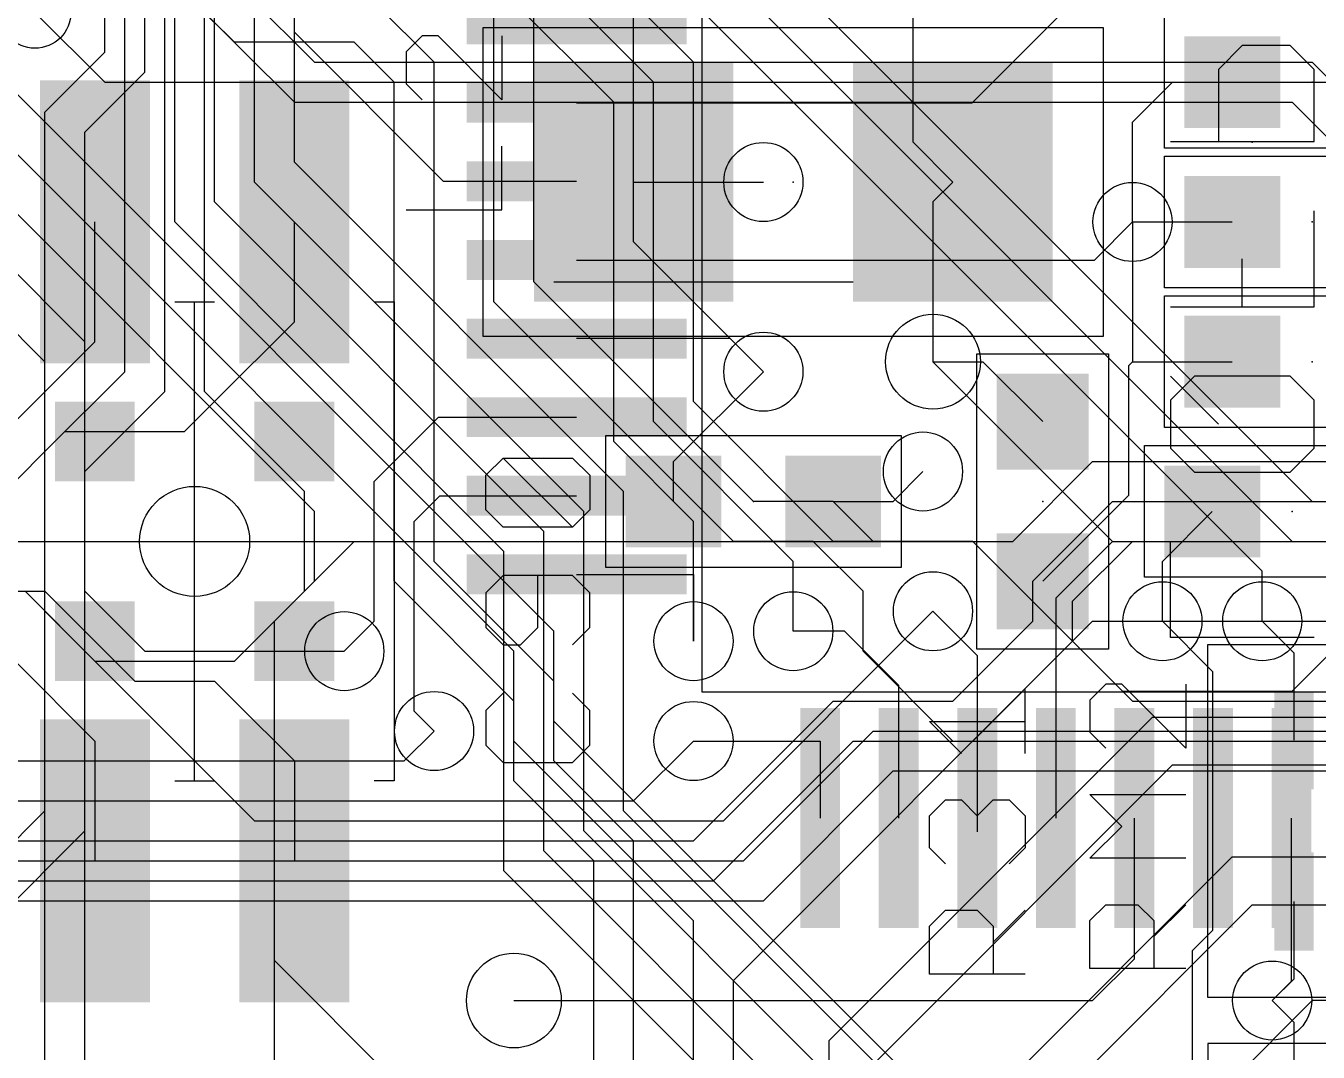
# Model space of a CAD drawing. Extents: x -61 to 136, y 23 to 123.
# Drawn here: x 80.21 to 88.43, y 49.58 to 56.11 of the extents above; entities that cross this region are included whole.
import ezdxf

# ---------------------------------------------------------------- set-up
doc = ezdxf.new("R2010")
doc.units = 0
for name, color, linetype in [('1', 14, 'CONTINUOUS'), ('13', 94, 'CONTINUOUS'), ('14', 94, 'CONTINUOUS'), ('16', 134, 'CONTINUOUS'), ('18', 94, 'CONTINUOUS'), ('20', 251, 'CONTINUOUS'), ('21', 251, 'CONTINUOUS'), ('22', 54, 'CONTINUOUS'), ('23', 251, 'CONTINUOUS'), ('24', 54, 'CONTINUOUS'), ('25', 251, 'CONTINUOUS'), ('3', 214, 'CONTINUOUS'), ('39', 14, 'CONTINUOUS'), ('4', 214, 'CONTINUOUS'), ('40', 134, 'CONTINUOUS')]:
    doc.layers.add(name, color=color, linetype=linetype)

# ---------------------------------------------------------------- blocks, each defined once
blk = doc.blocks.new('RECT')
blk.add_solid([(-0.5, -0.5), (0.5, -0.5), (-0.5, 0.5), (0.5, 0.5)])
blk = doc.blocks.new('ROUNDV')
blk.add_circle((0, 0), 0.5)

msp = doc.modelspace()

# ---------------------------------------------------------------- linework, layer by layer
at = {"layer": '1'}
for p, q in [((81.534, 56.007), (80.264, 57.277)), ((85.852, 55.372), (85.852, 56.642)), ((82.804, 55.88), (82.423, 56.261)), ((82.296, 56.007), (81.534, 56.007)), ((82.55, 55.753), (82.296, 56.007)), ((82.804, 52.705), (82.804, 55.88)), ((82.55, 52.578), (82.55, 55.753)), ((87.249, 55.499), (87.503, 55.753)), ((87.503, 55.753), (87.884, 55.753)), ((87.249, 54.864), (87.249, 55.499)), ((86.106, 55.118), (85.852, 55.372)), ((84.074, 55.118), (84.8995, 55.118)), ((86.106, 55.118), (85.979, 54.991)), ((85.979, 54.991), (85.979, 53.975)), ((80.645, 54.102), (80.645, 54.864)), ((81.915, 54.229), (81.915, 54.864)), ((87.249, 54.864), (87.249, 53.975)), ((87.249, 54.864), (87.884, 54.864)), ((81.407, 53.721), (81.915, 54.229)), ((80.518, 53.975), (80.645, 54.102)), ((80.01, 53.467), (80.518, 53.975)), ((85.979, 53.975), (86.2965, 53.975)), ((86.2965, 53.975), (86.6775, 53.594)), ((87.249, 53.975), (87.2236, 53.9496)), ((87.249, 53.975), (87.884, 53.975)), ((84.328, 53.34), (84.8995, 53.9115)), ((87.2236, 53.9496), (87.2236, 53.1241)), ((81.2165, 53.5305), (81.407, 53.721)), ((79.883, 52.959), (80.4545, 53.5305)), ((80.4545, 53.5305), (81.2165, 53.5305)), ((84.328, 53.086), (84.328, 53.34)), ((85.725, 53.086), (85.9155, 53.2765)), ((85.344, 53.086), (85.725, 53.086)), ((87.2236, 53.1241), (86.6775, 52.578)), ((87.4395, 52.705), (87.757, 53.0225)), ((83.566, 51.943), (82.804, 52.705)), ((87.4395, 52.324), (87.4395, 52.705)), ((83.312, 51.816), (82.55, 52.578)), ((79.3115, 52.5145), (80.3275, 52.5145)), ((80.3275, 52.5145), (80.899, 51.943)), ((88.277, 52.1215), (88.0745, 52.324)), ((80.137, 52.07), (80.645, 51.562)), ((88.277, 51.5665), (88.277, 52.1215)), ((80.899, 51.943), (81.407, 51.943)), ((81.407, 51.943), (81.534, 51.816)), ((83.566, 51.689), (83.566, 51.943)), ((81.534, 51.816), (81.915, 51.435)), ((83.312, 51.562), (83.312, 51.816)), ((85.725, 49.53), (83.566, 51.689)), ((80.645, 51.562), (80.645, 50.8)), ((84.455, 50.419), (83.312, 51.562)), ((81.915, 51.435), (81.915, 50.8)), ((88.277, 50.05), (88.277, 50.5415)), ((84.455, 47.498), (84.455, 50.419)), ((88.138, 49.911), (88.277, 50.05))]:
    msp.add_line(p, q, dxfattribs=at)
at = {"layer": '13'}
for p, q in [((81.915, 55.245), (81.915, 59.69)), ((84.074, 54.737), (84.074, 58.674)), ((81.661, 55.118), (81.661, 58.547)), ((81.407, 54.991), (81.407, 57.9755)), ((81.153, 54.864), (81.153, 57.404)), ((83.439, 54.483), (83.439, 56.896)), ((83.185, 54.356), (83.185, 56.769)), ((84.0105, 53.1495), (81.915, 55.245)), ((83.7565, 53.0225), (81.661, 55.118)), ((83.5025, 52.8955), (81.407, 54.991)), ((83.2485, 52.7685), (81.153, 54.864)), ((84.8995, 53.9115), (84.074, 54.737)), ((84.836, 53.086), (83.439, 54.483)), ((84.709, 52.832), (83.185, 54.356)), ((84.0105, 51.1175), (84.0105, 53.1495)), ((85.344, 53.086), (84.836, 53.086)), ((85.598, 52.832), (85.344, 53.086)), ((83.7565, 50.9905), (83.7565, 53.0225)), ((83.5025, 50.8635), (83.5025, 52.8955)), ((85.217, 52.832), (84.709, 52.832)), ((85.5345, 52.5145), (85.217, 52.832)), ((86.233, 52.832), (85.598, 52.832)), ((86.233, 52.832), (87.249, 51.816)), ((83.2485, 50.7365), (83.2485, 52.7685)), ((85.5345, 52.1335), (85.5345, 52.5145)), ((86.106, 51.562), (85.5345, 52.1335)), ((87.249, 51.816), (91.567, 51.816)), ((86.106, 51.562), (91.694, 51.562)), ((87.249, 47.879), (84.0105, 51.1175)), ((87.122, 47.625), (83.7565, 50.9905)), ((87.122, 47.244), (83.5025, 50.8635)), ((86.487, 47.498), (83.2485, 50.7365))]:
    msp.add_line(p, q, dxfattribs=at)
at = {"layer": '14'}
for p, q in [((84.201, 57.277), (88.392, 53.086)), ((83.947, 57.15), (88.265, 52.832)), ((88.0745, 52.6415), (83.693, 57.023)), ((80.9625, 55.8165), (80.9625, 56.9595)), ((80.7085, 55.9435), (80.7085, 56.8325)), ((84.455, 55.88), (83.439, 56.896)), ((84.201, 55.753), (83.185, 56.769)), ((83.947, 55.626), (82.931, 56.642)), ((80.3275, 55.5625), (80.7085, 55.9435)), ((84.455, 53.721), (84.455, 55.88)), ((80.5815, 55.4355), (80.9625, 55.8165)), ((84.201, 53.594), (84.201, 55.753)), ((83.947, 53.467), (83.947, 55.626)), ((80.3275, 52.3875), (80.3275, 55.5625)), ((80.5815, 52.5145), (80.5815, 55.4355)), ((85.344, 52.832), (84.455, 53.721)), ((85.09, 52.705), (84.201, 53.594)), ((84.455, 52.959), (83.947, 53.467)), ((88.392, 53.086), (88.9635, 53.086)), ((84.455, 52.197), (84.455, 52.959)), ((86.233, 52.832), (85.344, 52.832)), ((86.233, 52.832), (87.1855, 51.8795)), ((88.265, 52.832), (88.8365, 52.832)), ((85.09, 52.2605), (85.09, 52.705)), ((88.0745, 52.324), (88.0745, 52.6415)), ((80.5815, 52.5145), (80.9625, 52.1335)), ((80.3275, 52.3875), (81.661, 51.054)), ((84.6455, 51.054), (85.979, 52.3875)), ((88.265, 51.8795), (88.7095, 52.324)), ((80.9625, 52.1335), (82.2325, 52.1335)), ((87.1855, 51.8795), (88.265, 51.8795)), ((84.7725, 50.8), (85.598, 51.6255)), ((85.598, 51.6255), (90.1065, 51.6255)), ((84.8995, 50.546), (85.725, 51.3715)), ((85.725, 51.3715), (90.2335, 51.3715)), ((81.661, 51.054), (84.6455, 51.054)), ((78.359, 50.8), (84.7725, 50.8)), ((78.232, 50.546), (84.8995, 50.546))]:
    msp.add_line(p, q, dxfattribs=at)
at = {"layer": '16'}
for p, q in [((81.915, 56.0705), (81.915, 59.944)), ((86.229, 55.622), (87.249, 56.642)), ((81.3435, 53.7845), (81.3435, 56.5785)), ((81.0895, 53.7845), (81.0895, 56.4515)), ((80.8355, 53.9115), (80.8355, 56.3245)), ((82.8635, 55.122), (81.915, 56.0705)), ((83.711, 55.622), (86.229, 55.622)), ((83.711, 55.122), (82.8635, 55.122)), ((87.007, 54.622), (87.249, 54.864)), ((83.711, 54.622), (87.007, 54.622)), ((84.689, 54.122), (83.711, 54.122)), ((84.8995, 53.9115), (84.689, 54.122)), ((85.979, 53.975), (87.122, 52.832)), ((80.3275, 53.4035), (80.8355, 53.9115)), ((80.5815, 53.2765), (81.0895, 53.7845)), ((81.9785, 53.1495), (81.3435, 53.7845)), ((82.423, 53.213), (82.832, 53.622)), ((82.832, 53.622), (83.711, 53.622)), ((80.3275, 51.1175), (80.3275, 53.4035)), ((80.5815, 50.9905), (80.5815, 53.2765)), ((81.9785, 52.5145), (81.9785, 53.1495)), ((82.423, 52.324), (82.423, 53.213)), ((82.677, 52.959), (82.84, 53.122)), ((82.84, 53.122), (83.711, 53.122)), ((82.677, 51.7525), (82.677, 52.959)), ((87.122, 52.832), (86.761, 52.471)), ((87.122, 52.832), (90.1065, 52.832)), ((83.711, 52.622), (84.455, 52.622)), ((84.455, 52.622), (84.455, 52.197)), ((81.788, 52.324), (81.9785, 52.5145)), ((86.761, 52.471), (86.761, 51.072)), ((81.788, 50.165), (81.788, 52.324)), ((82.2325, 52.1335), (82.423, 52.324)), ((85.979, 52.3875), (86.261, 52.1055)), ((87.761, 52.0025), (87.4395, 52.324)), ((85.416, 52.2605), (85.09, 52.2605)), ((85.761, 51.9155), (85.416, 52.2605)), ((86.261, 52.1055), (86.261, 51.072)), ((87.761, 51.072), (87.761, 52.0025)), ((85.761, 51.072), (85.761, 51.9155)), ((82.804, 51.6255), (82.677, 51.7525)), ((84.455, 51.562), (85.261, 51.562)), ((85.261, 51.562), (85.261, 51.072)), ((76.962, 47.752), (80.3275, 51.1175)), ((87.261, 50.177), (87.261, 51.072)), ((87.761, 50.3595), (87.761, 51.072)), ((88.261, 50.034), (88.261, 51.072)), ((76.327, 46.736), (80.5815, 50.9905)), ((87.63, 50.2285), (87.761, 50.3595)), ((86.995, 49.911), (87.261, 50.177)), ((87.63, 49.403), (87.63, 50.2285)), ((86.36, 45.593), (81.788, 50.165)), ((88.138, 49.911), (88.261, 50.034)), ((83.312, 49.911), (86.995, 49.911)), ((88.277, 49.772), (88.138, 49.911)), ((88.277, 49.0265), (88.277, 49.772))]:
    msp.add_line(p, q, dxfattribs=at)
at = {"layer": '20'}
msp.add_circle((81.28, 52.832), 0.35, dxfattribs=at)
at = {"layer": '21'}
for p, q in [((81.153, 54.356), (81.407, 54.356)), ((81.28, 52.832), (81.28, 54.356)), ((82.423, 54.356), (82.55, 54.356)), ((82.55, 54.356), (82.55, 52.832)), ((80.01, 52.832), (81.28, 52.832)), ((81.28, 52.832), (82.55, 52.832)), ((81.28, 51.308), (81.28, 52.832)), ((82.55, 52.832), (82.55, 51.308)), ((81.153, 51.308), (81.28, 51.308)), ((81.28, 51.308), (81.407, 51.308)), ((82.55, 51.308), (82.423, 51.308))]:
    msp.add_line(p, q, dxfattribs=at)
at = {"layer": '22'}
for p, q in [((84.511, 51.872), (84.511, 58.872)), ((87.9479, 55.987), (87.7954, 55.8345)), ((88.2529, 55.987), (87.9479, 55.987)), ((88.4055, 55.8345), (88.2529, 55.987)), ((87.7954, 55.8345), (87.7954, 55.3769)), ((88.4055, 55.3769), (88.4055, 55.8345)), ((87.4903, 55.3769), (88.4055, 55.3769)), ((88.4055, 54.3245), (88.4055, 54.9346)), ((87.9479, 54.3245), (87.9479, 54.6295)), ((87.4903, 54.3245), (88.4055, 54.3245)), ((87.6428, 53.8821), (87.4903, 53.7296)), ((87.7954, 53.5771), (87.4903, 53.8821)), ((88.2529, 53.8821), (87.6428, 53.8821)), ((88.4055, 53.7296), (88.2529, 53.8821)), ((87.4903, 53.7296), (87.4903, 53.4245)), ((88.4055, 53.4245), (88.4055, 53.7296)), ((87.4903, 53.4245), (87.6428, 53.272)), ((88.2529, 53.272), (88.4055, 53.4245)), ((87.6428, 53.272), (88.2529, 53.272)), ((87.4903, 52.2195), (87.4903, 52.8297)), ((88.4055, 52.2195), (87.4903, 52.2195)), ((91.511, 51.872), (84.511, 51.872))]:
    msp.add_line(p, q, dxfattribs=at)
at = {"layer": '23'}
for p in [(88.392, 55.753), (85.09, 55.118), (88.392, 54.864), (88.392, 53.975), (84.836, 53.086), (86.6775, 53.086), (88.265, 53.0225)]:
    msp.add_point(p, dxfattribs=at)
at = {"layer": '24'}
msp.add_point((88.011, 55.372), dxfattribs=at)
at = {"layer": '25'}
for p, q in [((82.7274, 56.0486), (82.6257, 55.9469)), ((82.8291, 56.0486), (82.7274, 56.0486)), ((83.2358, 55.6418), (82.8291, 56.0486)), ((83.2358, 56.0486), (83.2358, 55.6418)), ((82.6257, 55.9469), (82.6257, 55.7435)), ((82.6257, 55.7435), (82.7274, 55.6418)), ((83.2358, 54.9402), (83.2358, 55.3469)), ((82.6257, 54.9402), (83.2358, 54.9402)), ((83.1336, 53.2523), (83.2438, 53.3624)), ((83.2438, 53.3624), (83.6844, 53.3624)), ((83.6844, 52.9218), (83.2438, 53.3624)), ((83.6844, 53.3624), (83.7946, 53.2523)), ((83.1336, 53.0319), (83.1336, 53.2523)), ((83.7946, 53.2523), (83.7946, 53.0319)), ((83.2438, 52.9218), (83.1336, 53.0319)), ((83.7946, 53.0319), (83.6844, 52.9218)), ((83.6844, 52.9218), (83.2438, 52.9218)), ((83.2438, 52.614), (83.1336, 52.5038)), ((83.6844, 52.614), (83.2438, 52.614)), ((83.4641, 52.2835), (83.4641, 52.614)), ((83.7946, 52.5038), (83.6844, 52.614)), ((83.1336, 52.5038), (83.1336, 52.2835)), ((83.7946, 52.2835), (83.7946, 52.5038)), ((83.1336, 52.2835), (83.2438, 52.1734)), ((83.354, 52.1734), (83.4641, 52.2835)), ((83.6844, 52.1734), (83.7946, 52.2835)), ((83.2438, 52.1734), (83.354, 52.1734)), ((87.0794, 51.9242), (86.9777, 51.8225)), ((87.1811, 51.9242), (87.0794, 51.9242)), ((87.5878, 51.5175), (87.1811, 51.9242)), ((87.5878, 51.9242), (87.5878, 51.5175)), ((83.2438, 51.8656), (83.1336, 51.7554)), ((83.7946, 51.7554), (83.6844, 51.8656)), ((86.5663, 51.4826), (86.5663, 51.8893)), ((86.9777, 51.8225), (86.9777, 51.6192)), ((83.1336, 51.7554), (83.1336, 51.5351)), ((83.7946, 51.5351), (83.7946, 51.7554)), ((86.1596, 51.4826), (85.9562, 51.6859)), ((85.9562, 51.6859), (86.5663, 51.6859)), ((86.9777, 51.6192), (87.0794, 51.5175)), ((83.1336, 51.5351), (83.2438, 51.425)), ((83.6844, 51.425), (83.7946, 51.5351)), ((83.2438, 51.425), (83.6844, 51.425)), ((85.9562, 51.086), (86.0579, 51.1877)), ((86.0579, 51.1877), (86.1596, 51.1877)), ((86.1596, 51.1877), (86.2612, 51.086)), ((86.2612, 51.086), (86.3629, 51.1877)), ((86.3629, 51.1877), (86.4646, 51.1877)), ((86.4646, 51.1877), (86.5663, 51.086)), ((87.1811, 51.0192), (86.9777, 51.2226)), ((86.9777, 51.2226), (87.5878, 51.2226)), ((85.9562, 50.8826), (85.9562, 51.086)), ((86.2612, 51.086), (86.2612, 50.9843)), ((86.5663, 51.086), (86.5663, 50.8826)), ((86.9777, 50.8158), (87.1811, 51.0192)), ((86.0579, 50.7809), (85.9562, 50.8826)), ((86.5663, 50.8826), (86.4646, 50.7809)), ((87.5878, 50.8158), (86.9777, 50.8158)), ((86.9777, 50.4193), (87.0794, 50.5209)), ((87.0794, 50.5209), (87.2827, 50.5209)), ((87.2827, 50.5209), (87.3844, 50.4193)), ((87.3844, 50.3176), (87.5878, 50.5209)), ((85.9562, 50.3843), (86.0579, 50.486)), ((86.0579, 50.486), (86.2612, 50.486)), ((86.2612, 50.486), (86.3629, 50.3843)), ((86.3629, 50.2827), (86.5663, 50.486)), ((86.9777, 50.1142), (86.9777, 50.4193)), ((87.3844, 50.4193), (87.3844, 50.1142)), ((85.9562, 50.0793), (85.9562, 50.3843)), ((86.3629, 50.3843), (86.3629, 50.0793)), ((87.5878, 50.1142), (86.9777, 50.1142)), ((86.5663, 50.0793), (85.9562, 50.0793))]:
    msp.add_line(p, q, dxfattribs=at)
at = {"layer": '3'}
for p, q in [((80.264, 56.1975), (80.7085, 55.753)), ((80.7085, 55.753), (89.535, 55.753)), ((83.566, 54.483), (85.471, 54.483)), ((86.487, 52.832), (86.995, 53.34)), ((86.995, 53.34), (88.646, 53.34)), ((86.614, 52.578), (87.122, 53.086)), ((87.122, 53.086), (89.0905, 53.086)), ((81.534, 52.07), (82.296, 52.832)), ((82.296, 52.832), (86.487, 52.832)), ((86.868, 52.451), (87.249, 52.832)), ((87.249, 52.832), (89.4715, 52.832)), ((86.614, 52.324), (86.614, 52.578)), ((80.2005, 52.5145), (80.645, 52.07)), ((86.868, 52.197), (86.868, 52.451)), ((84.709, 50.038), (86.995, 52.324)), ((86.106, 51.816), (86.614, 52.324)), ((86.995, 52.324), (89.6366, 52.324)), ((86.233, 51.562), (86.868, 52.197)), ((80.645, 52.07), (81.534, 52.07)), ((84.455, 50.927), (85.344, 51.816)), ((85.344, 51.816), (86.106, 51.816)), ((85.3186, 49.657), (87.376, 51.7144)), ((87.376, 51.7144), (90.1065, 51.7144)), ((82.6135, 51.435), (82.804, 51.6255)), ((84.074, 51.181), (84.455, 51.562)), ((84.582, 50.673), (85.471, 51.562)), ((85.471, 51.562), (86.233, 51.562)), ((79.121, 51.435), (82.6135, 51.435)), ((85.6234, 49.53), (87.503, 51.4096)), ((87.503, 51.4096), (90.2335, 51.4096)), ((78.994, 51.181), (84.074, 51.181)), ((78.232, 50.927), (84.455, 50.927)), ((86.2076, 49.149), (87.884, 50.8254)), ((87.884, 50.8254), (90.6145, 50.8254)), ((78.105, 50.673), (84.582, 50.673)), ((86.5124, 49.022), (88.011, 50.5206)), ((88.011, 50.5206), (90.7415, 50.5206)), ((84.709, 48.4378), (84.709, 50.038)), ((88.392, 49.911), (87.122, 48.641)), ((91.059, 49.911), (88.392, 49.911)), ((85.3186, 48.006), (85.3186, 49.657))]:
    msp.add_line(p, q, dxfattribs=at)
at = {"layer": '39'}
for p, q in [((83.117, 56.101), (87.063, 56.101)), ((83.117, 54.135), (83.117, 56.101)), ((87.063, 56.101), (87.063, 54.135)), ((87.4522, 55.3339), (87.4522, 56.1721)), ((89.3318, 55.3339), (87.4522, 55.3339)), ((87.4522, 54.4449), (87.4522, 55.2831)), ((87.4522, 55.2831), (89.3318, 55.2831)), ((89.3318, 54.4449), (87.4522, 54.4449)), ((87.4522, 53.5559), (87.4522, 54.3941)), ((87.4522, 54.3941), (89.3318, 54.3941)), ((87.063, 54.135), (83.117, 54.135)), ((86.2584, 52.1462), (86.2584, 54.0258)), ((86.2584, 54.0258), (87.0966, 54.0258)), ((87.0966, 54.0258), (87.0966, 52.1462)), ((89.3318, 53.5559), (87.4522, 53.5559)), ((83.8962, 52.6669), (83.8962, 53.5051)), ((83.8962, 53.5051), (85.7758, 53.5051)), ((85.7758, 53.5051), (85.7758, 52.6669)), ((87.3252, 53.4416), (89.2048, 53.4416)), ((87.3252, 52.6034), (87.3252, 53.4416)), ((85.7758, 52.6669), (83.8962, 52.6669)), ((89.2048, 52.6034), (87.3252, 52.6034)), ((87.0966, 52.1462), (86.2584, 52.1462)), ((87.728, 49.931), (87.728, 52.177)), ((87.728, 52.177), (90.326, 52.177)), ((90.326, 49.931), (87.728, 49.931))]:
    msp.add_line(p, q, dxfattribs=at)
at = {"layer": '4'}
for p, q in [((80.518, 57.404), (82.042, 55.88)), ((80.264, 57.277), (81.915, 55.626)), ((83.312, 52.1335), (79.375, 56.0705)), ((82.042, 53.0225), (79.121, 55.9435)), ((83.566, 52.2605), (79.8195, 56.007)), ((82.042, 55.88), (88.392, 55.88)), ((88.392, 55.88), (89.281, 54.991)), ((80.5815, 54.102), (78.867, 55.8165)), ((80.3275, 53.975), (78.613, 55.6895)), ((81.915, 55.626), (88.265, 55.626)), ((88.265, 55.626), (89.154, 54.737)), ((80.5815, 47.3075), (80.5815, 54.102)), ((80.3275, 48.3235), (80.3275, 53.975)), ((82.042, 52.578), (82.042, 53.0225)), ((81.788, 52.324), (82.042, 52.578)), ((81.788, 47.371), (81.788, 52.324)), ((83.566, 51.435), (83.566, 52.2605)), ((83.312, 51.308), (83.312, 52.1335)), ((84.074, 50.927), (83.566, 51.435)), ((83.82, 50.8), (83.312, 51.308)), ((84.074, 47.625), (84.074, 50.927)), ((83.82, 47.879), (83.82, 50.8))]:
    msp.add_line(p, q, dxfattribs=at)
at = {"layer": '40'}
for p, q in [((87.728, 49.637), (87.728, 47.391)), ((90.326, 49.637), (87.728, 49.637))]:
    msp.add_line(p, q, dxfattribs=at)

# ---------------------------------------------------------------- block references
at = {"layer": '1'}
for p, xscale, yscale, rotation in [((87.884, 55.753), 0.6096, 0.5842, 180), ((80.645, 54.864), 1.8, 0.7, 90), ((81.915, 54.864), 1.8, 0.7, 90), ((87.884, 54.864), 0.6096, 0.5842, 180), ((87.884, 53.975), 0.6096, 0.5842, 180), ((86.6775, 53.594), 0.6096, 0.5842, 270), ((84.328, 53.086), 0.6096, 0.5842, 180), ((85.344, 53.086), 0.6096, 0.5842, 180), ((86.6775, 52.578), 0.6096, 0.5842, 270), ((88.277, 51.5665), 0.625, 0.25, 90), ((80.645, 50.8), 1.8, 0.7, 90), ((81.915, 50.8), 1.8, 0.7, 90), ((88.277, 50.5415), 0.625, 0.25, 90)]:
    msp.add_blockref('RECT', p, dxfattribs=dict(at, xscale=xscale, yscale=yscale, rotation=rotation))
for p, xscale, yscale in [((84.074, 55.118), 1.27, 1.524), ((86.106, 55.118), 1.27, 1.524), ((87.757, 53.0225), 0.6096, 0.5842)]:
    msp.add_blockref('RECT', p, dxfattribs=dict(at, xscale=xscale, yscale=yscale))
at = {"layer": '16', "xscale": 1.4, "yscale": 0.254}
for p in [(83.711, 56.122), (83.711, 55.622), (83.711, 55.122), (83.711, 54.622), (83.711, 54.122), (83.711, 53.622), (83.711, 53.122), (83.711, 52.622)]:
    msp.add_blockref('RECT', p, dxfattribs=at)
at = {"layer": '16', "xscale": 1.4, "yscale": 0.254, "rotation": 90}
for p in [(85.261, 51.072), (85.761, 51.072), (86.261, 51.072), (86.761, 51.072), (87.261, 51.072), (87.761, 51.072), (88.261, 51.072)]:
    msp.add_blockref('RECT', p, dxfattribs=at)
at = {"layer": '18'}
for p, xscale, yscale in [((80.264, 56.1975), 0.4572, 0.4572), ((80.264, 56.1975), 0.4572, 0.4572), ((80.264, 56.1975), 0.4572, 0.4572), ((80.264, 56.1975), 0.4572, 0.4572), ((80.264, 56.1975), 0.4572, 0.4572), ((80.264, 56.1975), 0.4572, 0.4572), ((80.264, 56.1975), 0.4572, 0.4572), ((80.264, 56.1975), 0.4572, 0.4572), ((84.8995, 55.118), 0.5032, 0.5032), ((84.8995, 55.118), 0.5032, 0.5032), ((84.8995, 55.118), 0.5032, 0.5032), ((84.8995, 55.118), 0.5032, 0.5032), ((84.8995, 55.118), 0.5032, 0.5032), ((84.8995, 55.118), 0.5032, 0.5032), ((84.8995, 55.118), 0.5032, 0.5032), ((84.8995, 55.118), 0.5032, 0.5032), ((87.249, 54.864), 0.5032, 0.5032), ((87.249, 54.864), 0.5032, 0.5032), ((87.249, 54.864), 0.5032, 0.5032), ((87.249, 54.864), 0.5032, 0.5032), ((87.249, 54.864), 0.5032, 0.5032), ((87.249, 54.864), 0.5032, 0.5032), ((87.249, 54.864), 0.5032, 0.5032), ((87.249, 54.864), 0.5032, 0.5032), ((85.979, 53.975), 0.6032, 0.6032), ((85.979, 53.975), 0.6032, 0.6032), ((85.979, 53.975), 0.6032, 0.6032), ((85.979, 53.975), 0.6032, 0.6032), ((85.979, 53.975), 0.6032, 0.6032), ((85.979, 53.975), 0.6032, 0.6032), ((85.979, 53.975), 0.6032, 0.6032), ((85.979, 53.975), 0.6032, 0.6032), ((84.8995, 53.9115), 0.5032, 0.5032), ((84.8995, 53.9115), 0.5032, 0.5032), ((84.8995, 53.9115), 0.5032, 0.5032), ((84.8995, 53.9115), 0.5032, 0.5032), ((84.8995, 53.9115), 0.5032, 0.5032), ((84.8995, 53.9115), 0.5032, 0.5032), ((84.8995, 53.9115), 0.5032, 0.5032), ((84.8995, 53.9115), 0.5032, 0.5032), ((85.9155, 53.2765), 0.5032, 0.5032), ((85.9155, 53.2765), 0.5032, 0.5032), ((85.9155, 53.2765), 0.5032, 0.5032), ((85.9155, 53.2765), 0.5032, 0.5032), ((85.9155, 53.2765), 0.5032, 0.5032), ((85.9155, 53.2765), 0.5032, 0.5032), ((85.9155, 53.2765), 0.5032, 0.5032), ((85.9155, 53.2765), 0.5032, 0.5032), ((85.979, 52.3875), 0.5032, 0.5032), ((85.979, 52.3875), 0.5032, 0.5032), ((85.979, 52.3875), 0.5032, 0.5032), ((85.979, 52.3875), 0.5032, 0.5032), ((85.979, 52.3875), 0.5032, 0.5032), ((85.979, 52.3875), 0.5032, 0.5032), ((85.979, 52.3875), 0.5032, 0.5032), ((85.979, 52.3875), 0.5032, 0.5032), ((87.4395, 52.324), 0.5032, 0.5032), ((87.4395, 52.324), 0.5032, 0.5032), ((87.4395, 52.324), 0.5032, 0.5032), ((87.4395, 52.324), 0.5032, 0.5032), ((87.4395, 52.324), 0.5032, 0.5032), ((87.4395, 52.324), 0.5032, 0.5032), ((87.4395, 52.324), 0.5032, 0.5032), ((87.4395, 52.324), 0.5032, 0.5032), ((88.0745, 52.324), 0.5032, 0.5032), ((88.0745, 52.324), 0.5032, 0.5032), ((88.0745, 52.324), 0.5032, 0.5032), ((88.0745, 52.324), 0.5032, 0.5032), ((88.0745, 52.324), 0.5032, 0.5032), ((88.0745, 52.324), 0.5032, 0.5032), ((88.0745, 52.324), 0.5032, 0.5032), ((88.0745, 52.324), 0.5032, 0.5032), ((85.09, 52.2605), 0.5032, 0.5032), ((85.09, 52.2605), 0.5032, 0.5032), ((85.09, 52.2605), 0.5032, 0.5032), ((85.09, 52.2605), 0.5032, 0.5032), ((85.09, 52.2605), 0.5032, 0.5032), ((85.09, 52.2605), 0.5032, 0.5032), ((85.09, 52.2605), 0.5032, 0.5032), ((85.09, 52.2605), 0.5032, 0.5032), ((84.455, 52.197), 0.5032, 0.5032), ((84.455, 52.197), 0.5032, 0.5032), ((84.455, 52.197), 0.5032, 0.5032), ((84.455, 52.197), 0.5032, 0.5032), ((84.455, 52.197), 0.5032, 0.5032), ((84.455, 52.197), 0.5032, 0.5032), ((84.455, 52.197), 0.5032, 0.5032), ((84.455, 52.197), 0.5032, 0.5032), ((82.2325, 52.1335), 0.5032, 0.5032), ((82.2325, 52.1335), 0.5032, 0.5032), ((82.2325, 52.1335), 0.5032, 0.5032), ((82.2325, 52.1335), 0.5032, 0.5032), ((82.2325, 52.1335), 0.5032, 0.5032), ((82.2325, 52.1335), 0.5032, 0.5032), ((82.2325, 52.1335), 0.5032, 0.5032), ((82.2325, 52.1335), 0.5032, 0.5032), ((82.804, 51.6255), 0.5032, 0.5032), ((82.804, 51.6255), 0.5032, 0.5032), ((82.804, 51.6255), 0.5032, 0.5032), ((82.804, 51.6255), 0.5032, 0.5032), ((82.804, 51.6255), 0.5032, 0.5032), ((82.804, 51.6255), 0.5032, 0.5032), ((82.804, 51.6255), 0.5032, 0.5032), ((82.804, 51.6255), 0.5032, 0.5032), ((84.455, 51.562), 0.5032, 0.5032), ((84.455, 51.562), 0.5032, 0.5032), ((84.455, 51.562), 0.5032, 0.5032), ((84.455, 51.562), 0.5032, 0.5032), ((84.455, 51.562), 0.5032, 0.5032), ((84.455, 51.562), 0.5032, 0.5032), ((84.455, 51.562), 0.5032, 0.5032), ((84.455, 51.562), 0.5032, 0.5032), ((83.312, 49.911), 0.6032, 0.6032), ((83.312, 49.911), 0.6032, 0.6032), ((83.312, 49.911), 0.6032, 0.6032), ((83.312, 49.911), 0.6032, 0.6032), ((83.312, 49.911), 0.6032, 0.6032), ((83.312, 49.911), 0.6032, 0.6032), ((83.312, 49.911), 0.6032, 0.6032), ((83.312, 49.911), 0.6032, 0.6032), ((88.138, 49.911), 0.5032, 0.5032), ((88.138, 49.911), 0.5032, 0.5032), ((88.138, 49.911), 0.5032, 0.5032), ((88.138, 49.911), 0.5032, 0.5032), ((88.138, 49.911), 0.5032, 0.5032), ((88.138, 49.911), 0.5032, 0.5032), ((88.138, 49.911), 0.5032, 0.5032), ((88.138, 49.911), 0.5032, 0.5032)]:
    msp.add_blockref('ROUNDV', p, dxfattribs=dict(at, xscale=xscale, yscale=yscale))
at = {"layer": '21', "xscale": 0.508, "yscale": 0.508}
for p in [(80.645, 53.467), (81.915, 53.467), (80.645, 52.197), (81.915, 52.197)]:
    msp.add_blockref('RECT', p, dxfattribs=at)

doc.saveas('drawing.dxf')
